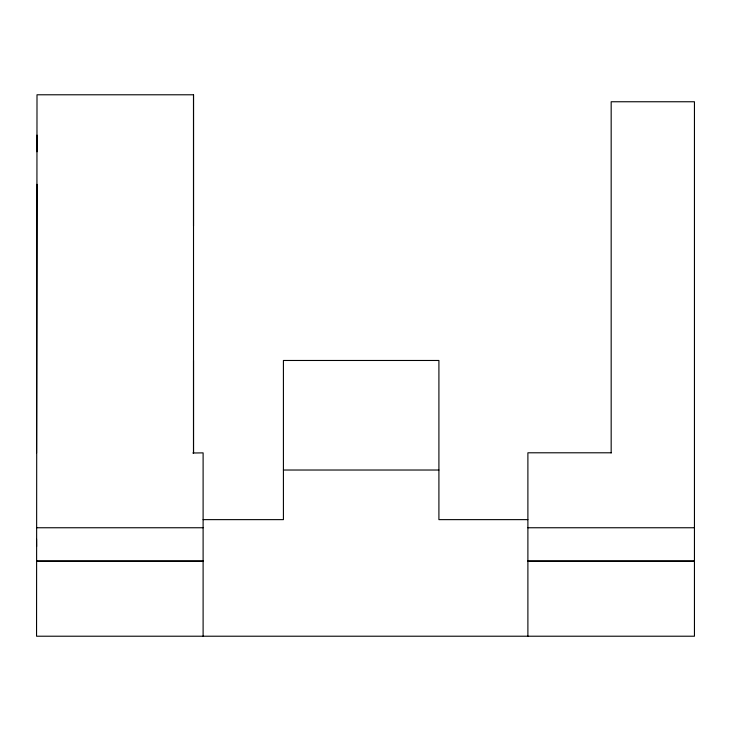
<?xml version="1.0" encoding="UTF-8"?>
<svg xmlns="http://www.w3.org/2000/svg" width="731" height="731" viewBox="0 0 731 731"><rect width="100%" height="100%" fill="white"/><g stroke="black" fill="none" stroke-linecap="round" stroke-linejoin="round"><path stroke-width="1.1" d="M36.55 453.01L37.007 184.303M193.514 360.42L193.514 453.001L193.514 94.783L37.007 94.783L36.55 636.217L694.45 636.217L694.45 101.755L611.171 101.755L611.171 453.001M193.514 225.961L193.514 94.783M611.171 452.791L527.892 452.791L527.892 636.217M192.847 453.001L203.108 452.873L203.108 636.217M283.418 470.024L438.911 470.024M203.108 519.631L283.418 519.631L283.418 360.474L438.911 360.474L438.911 519.631L527.892 519.631M36.55 527.755L203.108 527.755M527.892 527.755L694.45 527.755M36.605 561.033L203.108 561.033M527.892 561.033L694.45 561.033M36.605 561.216L203.108 561.216M527.892 561.216L694.45 561.216M36.55 538.939L36.605 546.505M37.007 135.125L37.007 151.783"/></g></svg>
